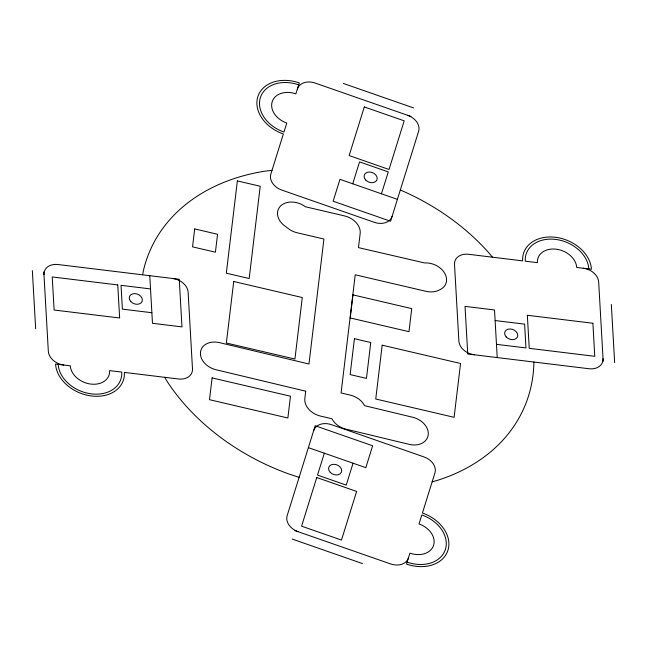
<?xml version="1.0" encoding="UTF-8"?>
<svg xmlns="http://www.w3.org/2000/svg" width="647" height="647" viewBox="0 0 647 647"><rect width="100%" height="100%" fill="white"/><g stroke="black" fill="none" stroke-linecap="round" stroke-linejoin="round"><path stroke-width="0.97" d="M142.647 274.829L143.246 271.344A202.899 152.66 21.7 0 1 264.583 171.229L272.023 170.315M352.728 183.788L359.554 161.896L388.273 171.908L381.447 193.793M324.333 453.207L317.507 475.092L346.226 485.104L353.052 463.212M432.164 481.797L437.388 480.365A202.899 152.66 21.7 0 0 533.888 362.603L533.864 362.029M495.125 320.548L524.612 324.131L525.962 347.932L496.475 344.35M150.525 288.918L121.038 285.335L122.388 309.137L151.875 312.719M299.108 477.357L288.287 473.782A202.899 152.66 21.7 0 1 167.791 382.409L164.678 377.306M343.331 83.439L413.53 107.912M410.877 116.42L315.154 83.059A15.221 11.452 21.7 0 0 297.377 88.995M397.404 199.357L339.966 179.34L333.14 201.225L390.578 221.25L418.633 131.26A15.221 11.452 21.7 0 0 407.691 115.312M308.376 447.643L365.814 467.66L372.64 445.775L315.202 425.75L287.139 515.74A15.221 11.452 21.7 0 0 298.089 531.688M294.895 530.58L390.626 563.941A15.221 11.452 21.7 0 0 408.394 558.005M292.242 539.088L362.441 563.561M400.315 190L400.76 190.178A202.899 152.66 21.7 0 1 488.679 252.653L492.448 257.191M611.334 304.486L614.65 362.668M603.182 361.269L598.669 281.938A15.221 11.452 21.7 0 0 583.246 268.246M497.228 357.573L494.518 309.97L465.031 306.379L467.741 353.982L588.964 368.733A15.221 11.452 21.7 0 0 603.028 358.624M149.772 275.703L152.482 323.298L181.969 326.889L179.259 279.286L58.036 264.534A15.221 11.452 21.7 0 0 43.972 274.643M43.818 271.999L48.331 351.329A15.221 11.452 21.7 0 0 63.754 365.021M32.35 270.6L35.666 328.781M588.819 268.917A32.803 24.683 21.7 0 0 555.571 239.406A32.803 24.683 21.7 0 0 525.251 261.186L537.374 262.658A20.292 15.269 21.7 0 1 556.129 249.184A20.292 15.269 21.7 0 1 576.695 267.446L591.439 269.241A35.504 26.713 21.7 0 0 555.449 237.287A35.504 26.713 21.7 0 0 522.63 260.87L468.574 254.287A15.221 11.452 21.7 0 0 454.509 264.397L458.877 341.082A15.221 11.452 21.7 0 0 474.291 354.774M298.671 84.862A32.803 24.683 21.7 0 0 260.361 97.665A32.803 24.683 21.7 0 0 283.96 132.045L286.767 123.043A20.292 15.269 21.7 0 1 272.169 101.781A20.292 15.269 21.7 0 1 295.865 93.855L299.278 82.913A35.504 26.713 21.7 0 0 257.805 96.775A35.504 26.713 21.7 0 0 283.354 133.986L270.834 174.116A15.221 11.452 21.7 0 0 281.785 190.072L374.322 222.325A15.221 11.452 21.7 0 0 392.09 216.381M58.181 364.35A32.803 24.683 21.7 0 0 91.429 393.869A32.803 24.683 21.7 0 0 121.749 372.082L109.626 370.61A20.292 15.269 21.7 0 1 90.871 384.083A20.292 15.269 21.7 0 1 70.305 365.822L55.561 364.026A35.504 26.713 21.7 0 0 91.55 395.98A35.504 26.713 21.7 0 0 124.37 372.405L178.426 378.98A15.221 11.452 21.7 0 0 192.491 368.871L188.123 292.185A15.221 11.452 21.7 0 0 172.709 278.493M407.109 562.138A32.803 24.683 21.7 0 0 445.419 549.335A32.803 24.683 21.7 0 0 421.82 514.955L419.013 523.957A20.292 15.269 21.7 0 1 433.611 545.219A20.292 15.269 21.7 0 1 409.915 553.145L406.502 564.087A35.504 26.713 21.7 0 0 447.967 550.225A35.504 26.713 21.7 0 0 422.426 513.014L434.938 472.884A15.221 11.452 21.7 0 0 423.995 456.928L331.458 424.675A15.221 11.452 21.7 0 0 313.682 430.619M194.698 228.917L192.547 246.863L215.411 252.201L217.554 234.254L194.698 228.917M212.103 377.905L209.499 399.692L287.866 418.002L290.479 396.215L212.103 377.905M237.368 180.917L226.321 273.196L249.176 278.533L260.223 186.255L237.368 180.917M233.721 281.51L226.353 343.031L294.927 359.045L302.286 297.531L233.721 281.51M305.716 391.192L304.842 398.455A17.922 13.482 21.7 0 0 320.524 416.086L331.911 418.746L332.453 419.741A17.922 13.482 21.7 0 0 345.991 429.147L409.139 444.352A17.922 13.482 21.7 0 0 428.209 434.962A17.922 13.482 21.7 0 0 412.689 417.25L364.528 405.661L363.889 404.496A17.922 13.482 21.7 0 0 350.221 395.099L341.082 392.955L355.227 274.797L426.09 291.344A17.922 13.482 21.7 0 0 438.407 290.422L439.895 289.727A17.922 13.482 21.7 0 0 444.724 273.285A17.922 13.482 21.7 0 0 424.561 262.933L358.478 247.623L360.169 233.527A17.922 13.482 21.7 0 0 344.487 215.896L305.311 206.741A17.922 13.482 21.7 0 0 280.984 205.633A17.922 13.482 21.7 0 0 284.397 225.633L288.311 228.626A17.922 13.482 21.7 0 0 297.151 232.766L323.929 239.026L308.967 364.018L219.543 342.643A17.922 13.482 21.7 0 0 200.505 352.065A17.922 13.482 21.7 0 0 216.058 369.752L305.716 391.192M352.963 294.878L350.197 317.944L408.977 331.676L411.735 308.611L352.963 294.878M354.427 338.696L350.132 374.581L366.461 378.398L370.755 342.506L354.427 338.696M382.183 345.183L375.737 399.005L454.105 417.315L460.551 363.485L382.183 345.183M364.31 106.933L349.145 155.571L389.033 169.474L404.197 120.835L364.31 106.933M316.747 477.526L301.583 526.165L341.47 540.067L356.634 491.429L316.747 477.526M592.887 323.249L527.354 315.275L529.238 348.337L594.763 356.311L592.887 323.249M117.762 284.931L52.237 276.956L54.113 310.018L119.646 317.992L117.762 284.931M506.18 336.909A6.761 5.087 21.7 0 0 517.365 337.079A6.761 5.087 21.7 0 0 510.046 328.975A6.761 5.087 21.7 0 0 506.18 336.909M365.701 180.02A6.761 5.087 21.7 0 0 376.853 180.052A6.761 5.087 21.7 0 0 369.397 172.013A6.761 5.087 21.7 0 0 365.701 180.02M130.791 301.534A6.761 5.087 21.7 0 0 141.968 301.712A6.761 5.087 21.7 0 0 134.649 293.601A6.761 5.087 21.7 0 0 130.791 301.534M330.172 472.294A6.761 5.087 21.7 0 0 341.325 472.326A6.761 5.087 21.7 0 0 333.876 464.287A6.761 5.087 21.7 0 0 330.172 472.294"/></g></svg>
